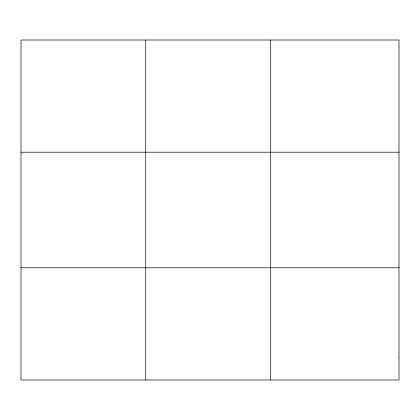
<?xml version="1.0" encoding="UTF-8"?>
<svg xmlns="http://www.w3.org/2000/svg" width="420" height="420" viewBox="0 0 420 420"><rect width="100%" height="100%" fill="white"/><g stroke="black" fill="none" stroke-linecap="round" stroke-linejoin="round"><path stroke-width="0.63" d="M145.74 40.01L145.74 379.99M270.48 40.01L270.48 379.99M21 152.203L399 152.203M21 267.797L399 267.797M399 357.551L399 379.99L21 379.99L21 40.01L399 40.01L399 357.551"/></g></svg>
